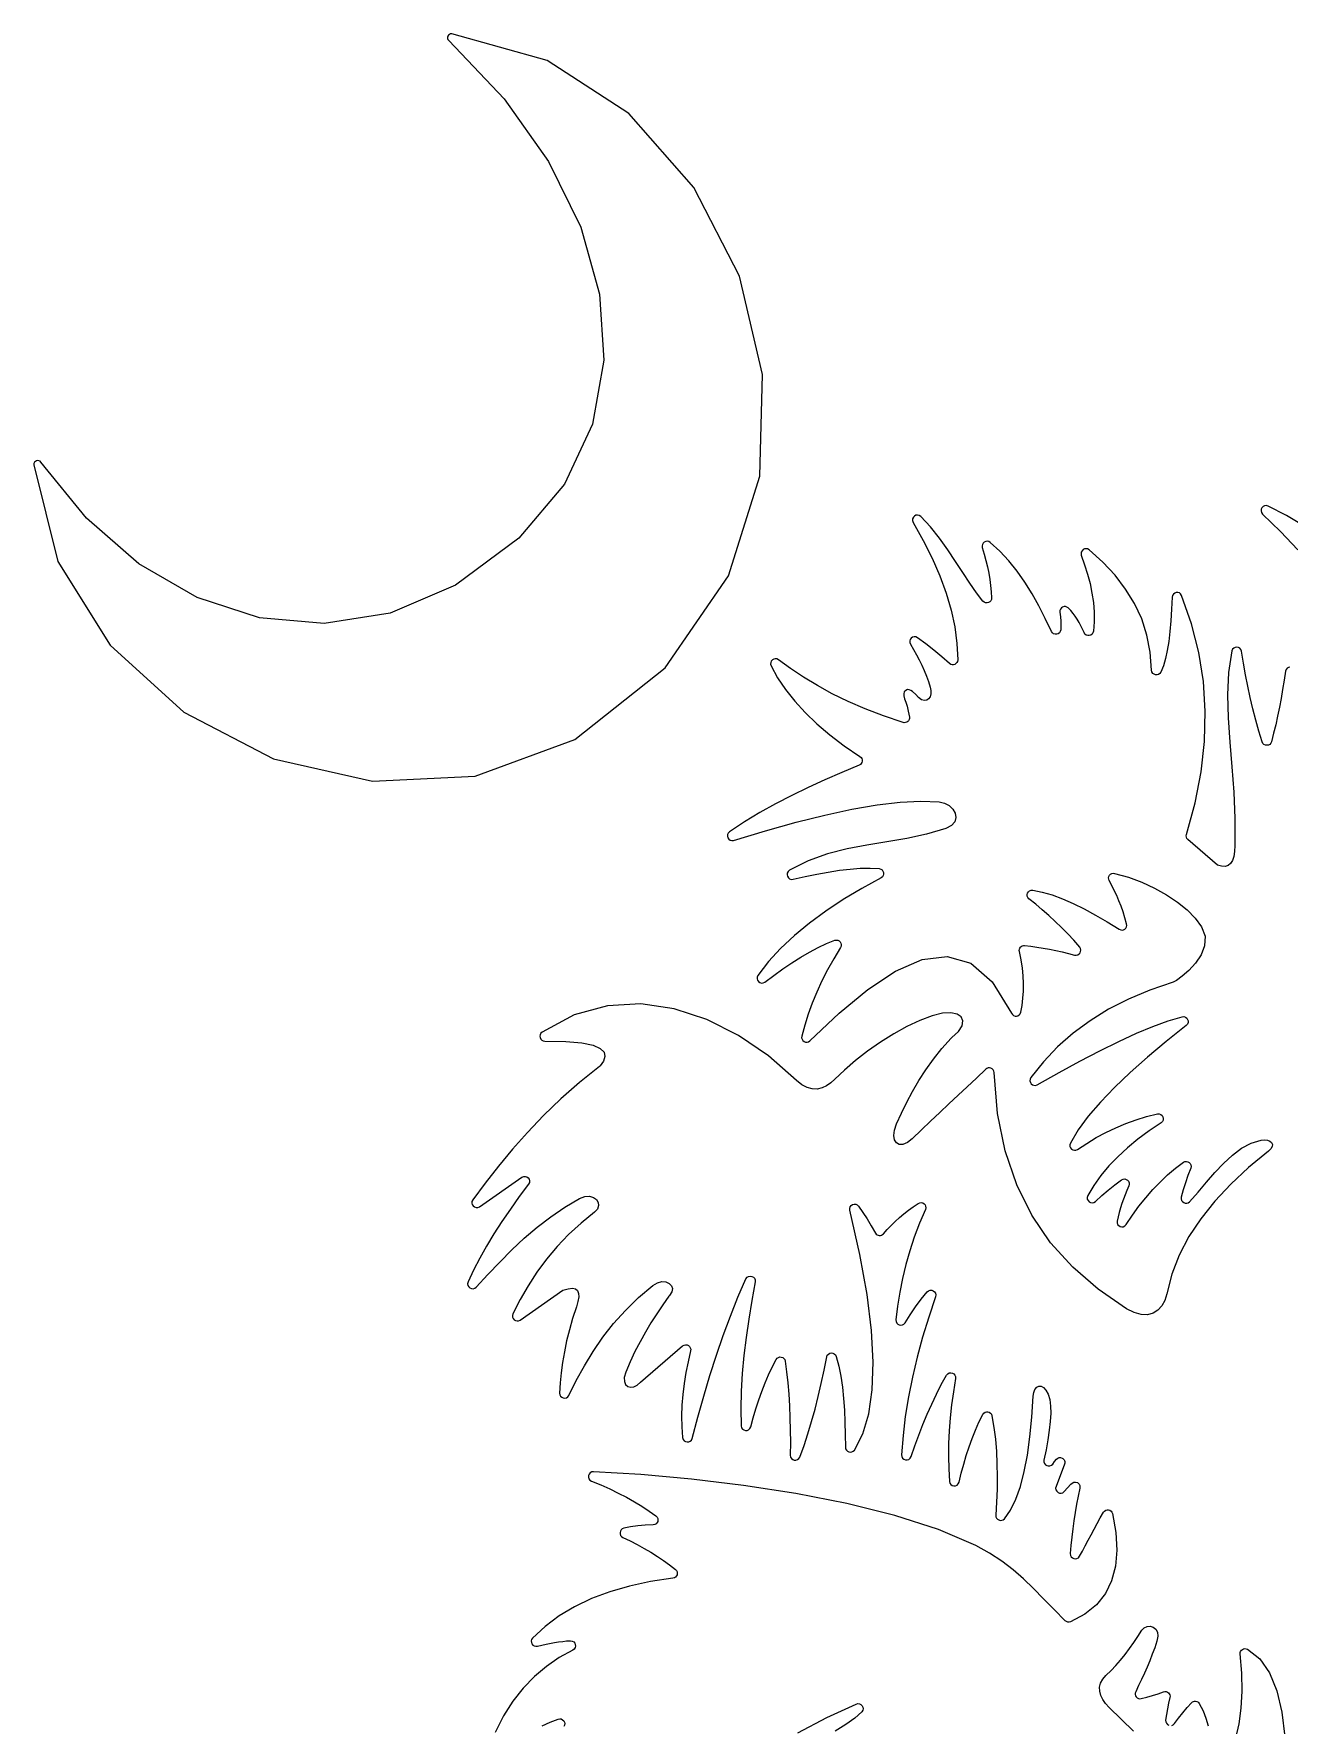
# Model space of a CAD drawing. Extents: x 4199 to 4409, y -6494 to -6204.
# Drawn here: x 4198.7 to 4306.3, y -6348.5 to -6203.5 of the extents above; entities that cross this region are included whole.
import ezdxf

# ---------------------------------------------------------------- set-up
doc = ezdxf.new("R2010")
doc.units = 0
doc.layers.add('LAYER_1', color=7, linetype='CONTINUOUS')

msp = doc.modelspace()

# ---------------------------------------------------------------- linework, layer by layer
at = {"layer": 'LAYER_1'}
msp.add_lwpolyline([(4252.8424, -6257.8672), (4258.2631, -6249.9843), (4260.9573, -6241.4341), (4261.1869, -6232.7056), (4259.2139, -6224.2882), (4255.3003, -6216.6708), (4249.7081, -6210.3426), (4242.6993, -6205.7927), (4234.5359, -6203.5103), (4234.4219, -6203.5159), (4234.3244, -6203.5553), (4234.2467, -6203.6213), (4234.1922, -6203.7067), (4234.1641, -6203.8039), (4234.1657, -6203.9059), (4234.2004, -6204.0053), (4234.2714, -6204.0947), (4239.0309, -6209.075), (4242.8338, -6214.4555), (4245.5858, -6220.0865), (4247.1928, -6225.818), (4247.5604, -6231.5004), (4246.5944, -6236.9837), (4244.2006, -6242.1182), (4240.2846, -6246.7541), (4234.8486, -6250.7841), (4229.2391, -6253.1831), (4223.5874, -6254.0747), (4218.0249, -6253.5821), (4212.683, -6251.8287), (4207.693, -6248.938), (4203.1864, -6245.0333), (4199.2945, -6240.238), (4199.2113, -6240.1514), (4199.1128, -6240.1034), (4199.0075, -6240.0909), (4198.904, -6240.1109), (4198.8109, -6240.1602), (4198.7367, -6240.2359), (4198.69, -6240.335), (4198.6794, -6240.4544), (4200.7481, -6248.7425), (4205.2171, -6255.9152), (4211.558, -6261.6571), (4219.2422, -6265.6529), (4227.7413, -6267.5872), (4236.5267, -6267.1446), (4245.0699, -6264.0097), (4252.8424, -6257.8672)], close=True, dxfattribs=at)
for points in [[(4306.41, -6257.7916), (4306.2797, -6257.8234), (4306.1651, -6257.8935), (4306.0783, -6258.0006), (4306.0314, -6258.1437), (4305.9138, -6258.9324), (4305.7876, -6259.7126), (4305.6526, -6260.484), (4305.5083, -6261.246), (4305.3544, -6261.9985), (4305.1904, -6262.7409), (4305.0161, -6263.473), (4304.8311, -6264.1943), (4304.771, -6264.3257), (4304.6775, -6264.4207), (4304.5614, -6264.479), (4304.4337, -6264.5004), (4304.3051, -6264.4847), (4304.1865, -6264.4316), (4304.0888, -6264.3409), (4304.0229, -6264.2123), (4303.7402, -6263.2789), (4303.4757, -6262.3346), (4303.2292, -6261.3794), (4303.0004, -6260.4136), (4302.7893, -6259.4372), (4302.5955, -6258.4505), (4302.419, -6257.4534), (4302.2594, -6256.4461), (4302.2087, -6256.2976), (4302.1159, -6256.1894), (4301.9946, -6256.1221), (4301.8582, -6256.0962), (4301.7203, -6256.1121), (4301.5943, -6256.1704), (4301.4939, -6256.2715), (4301.4325, -6256.416), (4301.1453, -6258.2502), (4301.0544, -6260.1663), (4301.1069, -6262.1587), (4301.2502, -6264.2214), (4301.4315, -6266.3487), (4301.5982, -6268.5348), (4301.6975, -6270.7738), (4301.6768, -6273.0599), (4301.6764, -6273.0824), (4301.6586, -6273.6051), (4301.5927, -6274.0384), (4301.4789, -6274.3824), (4301.3172, -6274.6373), (4301.1077, -6274.8031), (4300.8504, -6274.88), (4300.5454, -6274.868), (4300.1927, -6274.7673), (4297.66, -6272.5854), (4297.5794, -6272.4919), (4297.5307, -6272.3834), (4297.5156, -6272.2655), (4297.5355, -6272.1436), (4298.2715, -6269.4451), (4298.7868, -6266.7852), (4299.0792, -6264.1643), (4299.1466, -6261.5828), (4298.9868, -6259.041), (4298.5977, -6256.5394), (4297.9771, -6254.0783), (4297.1227, -6251.6581), (4297.0405, -6251.5279), (4296.9275, -6251.4445), (4296.7964, -6251.4059), (4296.6598, -6251.4096), (4296.5304, -6251.4535), (4296.4208, -6251.5352), (4296.3437, -6251.6525), (4296.3118, -6251.8032), (4296.2693, -6252.847), (4296.2071, -6253.8294), (4296.1239, -6254.7466), (4296.0187, -6255.5952), (4295.8901, -6256.3714), (4295.7372, -6257.0717), (4295.5587, -6257.6925), (4295.3535, -6258.2301), (4295.2679, -6258.3569), (4295.1532, -6258.4365), (4295.0218, -6258.4715), (4294.8861, -6258.4644), (4294.7585, -6258.4178), (4294.6513, -6258.3341), (4294.577, -6258.2158), (4294.5479, -6258.0656), (4294.4363, -6256.5259), (4294.1512, -6255.0636), (4293.6997, -6253.6756), (4293.0884, -6252.3588), (4292.3244, -6251.1101), (4291.4145, -6249.9266), (4290.3655, -6248.8051), (4289.1844, -6247.7426), (4289.0568, -6247.6693), (4288.9234, -6247.6469), (4288.7934, -6247.6688), (4288.6761, -6247.7285), (4288.5809, -6247.8193), (4288.5171, -6247.9346), (4288.494, -6248.0679), (4288.5208, -6248.2126), (4288.8054, -6249.0226), (4289.0559, -6249.8336), (4289.2672, -6250.646), (4289.4345, -6251.4597), (4289.5528, -6252.275), (4289.6171, -6253.092), (4289.6225, -6253.9109), (4289.564, -6254.7319), (4289.5223, -6254.8746), (4289.4403, -6254.9838), (4289.3298, -6255.0578), (4289.2024, -6255.0949), (4289.0696, -6255.0937), (4288.9432, -6255.0525), (4288.8347, -6254.9696), (4288.7558, -6254.8435), (4288.6266, -6254.5437), (4288.4864, -6254.2536), (4288.3351, -6253.9736), (4288.1723, -6253.7038), (4287.9979, -6253.4445), (4287.8115, -6253.1959), (4287.6129, -6252.9582), (4287.4019, -6252.7317), (4287.2882, -6252.649), (4287.1633, -6252.6118), (4287.0363, -6252.6156), (4286.9163, -6252.6557), (4286.8122, -6252.7278), (4286.733, -6252.8272), (4286.6879, -6252.9494), (4286.6858, -6253.09), (4286.7354, -6253.4765), (4286.7651, -6253.8579), (4286.7727, -6254.2334), (4286.7562, -6254.6026), (4286.719, -6254.7464), (4286.6407, -6254.8581), (4286.5327, -6254.9355), (4286.4067, -6254.9768), (4286.2742, -6254.9799), (4286.1466, -6254.943), (4286.0355, -6254.8639), (4285.9524, -6254.7407), (4285.4342, -6253.6294), (4284.8848, -6252.5537), (4284.3002, -6251.5183), (4283.6761, -6250.5279), (4283.0085, -6249.5873), (4282.2933, -6248.701), (4281.5264, -6247.8739), (4280.7037, -6247.1106), (4280.5793, -6247.0362), (4280.448, -6247.0111), (4280.3191, -6247.0291), (4280.2015, -6247.0844), (4280.1046, -6247.1708), (4280.0373, -6247.2823), (4280.0089, -6247.4129), (4280.0284, -6247.5565), (4280.1948, -6248.115), (4280.3412, -6248.6672), (4280.4678, -6249.2134), (4280.5752, -6249.7537), (4280.6638, -6250.2882), (4280.734, -6250.817), (4280.7862, -6251.3403), (4280.8209, -6251.8582), (4280.8053, -6251.996), (4280.7496, -6252.1122), (4280.6629, -6252.2032), (4280.5542, -6252.2653), (4280.4326, -6252.2949), (4280.3071, -6252.2885), (4280.1868, -6252.2423), (4280.0807, -6252.1529), (4279.5201, -6251.4368), (4278.9457, -6250.6096), (4278.3496, -6249.6993), (4277.7237, -6248.734), (4277.0602, -6247.7418), (4276.3509, -6246.7508), (4275.588, -6245.789), (4274.7634, -6244.8845), (4274.6275, -6244.791), (4274.4825, -6244.7613), (4274.3404, -6244.7858), (4274.2136, -6244.8552), (4274.1141, -6244.9602), (4274.0541, -6245.0913), (4274.0459, -6245.2391), (4274.1017, -6245.3944), (4274.9649, -6246.936), (4275.7255, -6248.4595), (4276.3799, -6249.9642), (4276.9241, -6251.4495), (4277.3543, -6252.9147), (4277.6668, -6254.359), (4277.8578, -6255.782), (4277.9233, -6257.1828), (4277.9041, -6257.3093), (4277.8509, -6257.4171), (4277.7709, -6257.5031), (4277.6713, -6257.5641), (4277.5592, -6257.597), (4277.4417, -6257.5985), (4277.3261, -6257.5655), (4277.2195, -6257.4949), (4276.553, -6256.9065), (4275.8718, -6256.34), (4275.175, -6255.797), (4274.4613, -6255.2792), (4274.3208, -6255.2146), (4274.1801, -6255.2065), (4274.0489, -6255.2462), (4273.9363, -6255.3245), (4273.852, -6255.4326), (4273.8053, -6255.5616), (4273.8058, -6255.7025), (4273.8627, -6255.8463), (4274.1301, -6256.2893), (4274.3836, -6256.7361), (4274.6223, -6257.1871), (4274.8453, -6257.6425), (4275.0515, -6258.1025), (4275.2401, -6258.5675), (4275.4101, -6259.0377), (4275.5605, -6259.5134), (4275.6162, -6259.8138), (4275.6084, -6260.0938), (4275.543, -6260.3366), (4275.426, -6260.5254), (4275.2633, -6260.6432), (4275.0608, -6260.6732), (4274.8245, -6260.5986), (4274.5603, -6260.4024), (4274.3199, -6260.1511), (4274.0512, -6259.8939), (4273.9091, -6259.797), (4273.7633, -6259.7391), (4273.615, -6259.7339), (4273.4652, -6259.7948), (4273.3352, -6259.9219), (4273.2863, -6260.0779), (4273.3021, -6260.2712), (4273.3661, -6260.5101), (4273.4617, -6260.8032), (4273.5726, -6261.1587), (4273.6822, -6261.5851), (4273.7742, -6262.0908), (4273.7751, -6262.2011), (4273.7485, -6262.303), (4273.6983, -6262.3934), (4273.6284, -6262.4686), (4273.5429, -6262.5255), (4273.4457, -6262.5605), (4273.3408, -6262.5704), (4273.2321, -6262.5517), (4271.5443, -6261.9861), (4269.9755, -6261.3842), (4268.5164, -6260.7488), (4267.1576, -6260.0827), (4265.8899, -6259.3888), (4264.7038, -6258.6699), (4263.59, -6257.929), (4262.5393, -6257.1688), (4262.4048, -6257.1005), (4262.2676, -6257.086), (4262.1369, -6257.1175), (4262.0221, -6257.1872), (4261.9326, -6257.2873), (4261.8778, -6257.41), (4261.8669, -6257.5476), (4261.9093, -6257.6923), (4262.4771, -6258.7191), (4263.154, -6259.7303), (4263.9407, -6260.7259), (4264.8376, -6261.7058), (4265.8452, -6262.6698), (4266.9639, -6263.618), (4268.1944, -6264.5502), (4269.537, -6265.4664), (4269.6274, -6265.5455), (4269.6882, -6265.6416), (4269.72, -6265.7483), (4269.7234, -6265.8588), (4269.6992, -6265.9668), (4269.6479, -6266.0655), (4269.57, -6266.1485), (4269.4664, -6266.2092), (4267.9888, -6266.8226), (4266.5297, -6267.4572), (4265.0923, -6268.1166), (4263.6796, -6268.8042), (4262.2947, -6269.5237), (4260.9408, -6270.2786), (4259.621, -6271.0723), (4258.3384, -6271.9086), (4258.2235, -6272.0228), (4258.1672, -6272.1576), (4258.163, -6272.2997), (4258.2047, -6272.436), (4258.2858, -6272.5531), (4258.3999, -6272.638), (4258.5406, -6272.6774), (4258.7015, -6272.658), (4261.4451, -6271.8249), (4264.0587, -6271.0966), (4266.5303, -6270.4806), (4268.8479, -6269.9844), (4270.9996, -6269.6155), (4272.9732, -6269.3816), (4274.7568, -6269.2901), (4276.3384, -6269.3485), (4276.7991, -6269.4576), (4277.1965, -6269.6759), (4277.5064, -6269.9741), (4277.7045, -6270.3224), (4277.7665, -6270.6914), (4277.6683, -6271.0515), (4277.3856, -6271.3731), (4276.8941, -6271.6267), (4275.2308, -6272.1166), (4273.5427, -6272.4803), (4271.8405, -6272.775), (4270.1349, -6273.058), (4268.4365, -6273.3866), (4266.756, -6273.8179), (4265.104, -6274.4094), (4263.4912, -6275.2181), (4263.3695, -6275.3242), (4263.3045, -6275.4546), (4263.2907, -6275.5957), (4263.3228, -6275.7341), (4263.3953, -6275.8563), (4263.5028, -6275.9488), (4263.6399, -6275.9981), (4263.8012, -6275.9906), (4264.8281, -6275.757), (4265.8344, -6275.5469), (4266.8156, -6275.3655), (4267.7671, -6275.2181), (4268.6843, -6275.1097), (4269.5627, -6275.0457), (4270.3978, -6275.0313), (4271.1849, -6275.0716), (4271.3238, -6275.1085), (4271.4329, -6275.1841), (4271.5101, -6275.2879), (4271.5532, -6275.4095), (4271.5601, -6275.5383), (4271.5288, -6275.6638), (4271.4572, -6275.7755), (4271.3431, -6275.8629), (4269.6875, -6276.7748), (4268.1053, -6277.7262), (4266.6076, -6278.7164), (4265.2058, -6279.7447), (4263.9109, -6280.8103), (4262.7342, -6281.9128), (4261.6868, -6283.0512), (4260.78, -6284.2249), (4260.7137, -6284.3707), (4260.7081, -6284.5153), (4260.7529, -6284.6489), (4260.838, -6284.7615), (4260.953, -6284.8432), (4261.0878, -6284.8841), (4261.2322, -6284.8743), (4261.376, -6284.8038), (4262.1583, -6284.2299), (4262.9329, -6283.6803), (4263.699, -6283.161), (4264.4559, -6282.6776), (4265.203, -6282.2361), (4265.9395, -6281.8422), (4266.6648, -6281.5017), (4267.378, -6281.2205), (4267.5144, -6281.1962), (4267.6416, -6281.2164), (4267.7534, -6281.2735), (4267.8439, -6281.3599), (4267.907, -6281.4678), (4267.9368, -6281.5898), (4267.9271, -6281.7182), (4267.872, -6281.8454), (4267.2831, -6282.8016), (4266.7484, -6283.7555), (4266.2654, -6284.7071), (4265.8318, -6285.6566), (4265.4454, -6286.6041), (4265.1037, -6287.5496), (4264.8044, -6288.4933), (4264.5453, -6289.4352), (4264.5337, -6289.5804), (4264.5698, -6289.7096), (4264.6438, -6289.8173), (4264.7463, -6289.8981), (4264.8675, -6289.9462), (4264.9978, -6289.9562), (4265.1277, -6289.9226), (4265.2475, -6289.8398), (4267.7549, -6287.481), (4270.2086, -6285.4427), (4272.5857, -6283.8594), (4274.8638, -6282.8657), (4277.0202, -6282.5962), (4279.0323, -6283.1856), (4280.8775, -6284.7684), (4282.5332, -6287.4792), (4282.612, -6287.5942), (4282.7162, -6287.671), (4282.836, -6287.7105), (4282.9616, -6287.714), (4283.0832, -6287.6824), (4283.1909, -6287.617), (4283.2751, -6287.5188), (4283.3259, -6287.3889), (4283.4346, -6286.7976), (4283.5115, -6286.1913), (4283.555, -6285.5692), (4283.5632, -6284.9304), (4283.5344, -6284.274), (4283.4667, -6283.5992), (4283.3583, -6282.9051), (4283.2075, -6282.191), (4283.1962, -6282.0882), (4283.2099, -6281.9897), (4283.2457, -6281.8988), (4283.3007, -6281.8189), (4283.372, -6281.7532), (4283.4569, -6281.705), (4283.5525, -6281.6776), (4283.6558, -6281.6743), (4284.1862, -6281.7305), (4284.7186, -6281.8006), (4285.2529, -6281.884), (4285.789, -6281.9802), (4286.3268, -6282.0886), (4286.8663, -6282.2085), (4287.4074, -6282.3395), (4287.95, -6282.4809), (4288.0915, -6282.4946), (4288.2191, -6282.4626), (4288.3272, -6282.3935), (4288.4101, -6282.2964), (4288.4624, -6282.1798), (4288.4786, -6282.0526), (4288.4529, -6281.9236), (4288.3799, -6281.8016), (4287.873, -6281.2232), (4287.3546, -6280.664), (4286.8253, -6280.1229), (4286.2855, -6279.5994), (4285.7357, -6279.0925), (4285.1764, -6278.6014), (4284.6081, -6278.1254), (4284.0312, -6277.6637), (4283.9321, -6277.5538), (4283.8821, -6277.4274), (4283.8766, -6277.2951), (4283.911, -6277.1675), (4283.9808, -6277.0552), (4284.0812, -6276.9688), (4284.2077, -6276.9191), (4284.3557, -6276.9165), (4285.1642, -6277.0835), (4286.0123, -6277.3343), (4286.8972, -6277.6631), (4287.8163, -6278.0642), (4288.7668, -6278.5317), (4289.7459, -6279.0599), (4290.751, -6279.643), (4291.7792, -6280.2753), (4291.9022, -6280.328), (4292.0268, -6280.3383), (4292.1458, -6280.3115), (4292.2521, -6280.2529), (4292.3387, -6280.1678), (4292.3985, -6280.0615), (4292.4243, -6279.9392), (4292.4091, -6279.8062), (4292.2586, -6279.2916), (4292.0981, -6278.7913), (4291.9274, -6278.3056), (4291.7462, -6277.8348), (4291.5544, -6277.3791), (4291.3518, -6276.9391), (4291.1381, -6276.5148), (4290.9131, -6276.1066), (4290.8665, -6275.9865), (4290.8591, -6275.8658), (4290.8863, -6275.7508), (4290.9433, -6275.648), (4291.0253, -6275.5638), (4291.1275, -6275.5046), (4291.2452, -6275.4767), (4291.3736, -6275.4866), (4292.5592, -6275.8165), (4293.7098, -6276.2385), (4294.8068, -6276.7413), (4295.8318, -6277.3137), (4296.7663, -6277.9442), (4297.5919, -6278.6218), (4298.2901, -6279.335), (4298.8424, -6280.0726), (4299.1425, -6280.8767), (4299.0957, -6281.6834), (4298.7888, -6282.4614), (4298.3087, -6283.1789), (4297.742, -6283.8046), (4297.1757, -6284.3067), (4296.6964, -6284.6538), (4296.391, -6284.8143), (4294.4063, -6285.4834), (4292.5598, -6286.2584), (4290.8484, -6287.1369), (4289.2685, -6288.1162), (4287.8169, -6289.1937), (4286.4901, -6290.3668), (4285.2849, -6291.633), (4284.1977, -6292.9896), (4284.13, -6293.1279), (4284.1183, -6293.2678), (4284.1543, -6293.3997), (4284.2291, -6293.514), (4284.3344, -6293.6011), (4284.4615, -6293.6515), (4284.6018, -6293.6555), (4284.7468, -6293.6036), (4286.6143, -6292.5468), (4288.4038, -6291.5712), (4290.1093, -6290.6829), (4291.7246, -6289.8885), (4293.2438, -6289.1941), (4294.6607, -6288.6062), (4295.9693, -6288.1312), (4297.1634, -6287.7753), (4297.3175, -6287.7637), (4297.452, -6287.8051), (4297.5612, -6287.8879), (4297.6393, -6288.0004), (4297.6808, -6288.131), (4297.6798, -6288.2681), (4297.6306, -6288.3999), (4297.5275, -6288.5149), (4295.8026, -6289.8869), (4294.1905, -6291.2331), (4292.7035, -6292.5506), (4291.3542, -6293.8367), (4290.1552, -6295.0885), (4289.1188, -6296.303), (4288.2576, -6297.4775), (4287.5841, -6298.6091), (4287.5393, -6298.7515), (4287.5469, -6298.8882), (4287.5981, -6299.0114), (4287.684, -6299.1131), (4287.7957, -6299.1856), (4287.9242, -6299.2211), (4288.0608, -6299.2117), (4288.1965, -6299.1495), (4288.9896, -6298.6265), (4289.799, -6298.1401), (4290.6256, -6297.6925), (4291.4704, -6297.2858), (4292.3342, -6296.9218), (4293.2179, -6296.6027), (4294.1225, -6296.3305), (4295.0488, -6296.1072), (4295.2064, -6296.103), (4295.3404, -6296.1526), (4295.4459, -6296.2435), (4295.5175, -6296.3629), (4295.5501, -6296.4983), (4295.5385, -6296.637), (4295.4777, -6296.7664), (4295.3623, -6296.8738), (4294.3347, -6297.5614), (4293.371, -6298.2731), (4292.4737, -6299.0099), (4291.6455, -6299.7728), (4290.8888, -6300.5627), (4290.2063, -6301.3807), (4289.6006, -6302.2276), (4289.0743, -6303.1046), (4289.0247, -6303.2569), (4289.0353, -6303.4013), (4289.0947, -6303.5291), (4289.1919, -6303.6315), (4289.3154, -6303.6999), (4289.454, -6303.7254), (4289.5964, -6303.6995), (4289.7314, -6303.6133), (4290.2802, -6303.1119), (4290.8362, -6302.6318), (4291.4009, -6302.1783), (4291.9761, -6301.7565), (4292.1092, -6301.6944), (4292.2438, -6301.6833), (4292.3713, -6301.7159), (4292.4831, -6301.7849), (4292.5703, -6301.8831), (4292.6244, -6302.0031), (4292.6366, -6302.1377), (4292.5982, -6302.2795), (4292.4272, -6302.6608), (4292.2695, -6303.0405), (4292.125, -6303.4185), (4291.9934, -6303.7949), (4291.8745, -6304.1697), (4291.768, -6304.543), (4291.6737, -6304.9147), (4291.5913, -6305.2849), (4291.5877, -6305.4419), (4291.6375, -6305.5755), (4291.7282, -6305.6805), (4291.8473, -6305.7519), (4291.9823, -6305.7845), (4292.1206, -6305.7732), (4292.2497, -6305.7128), (4292.3572, -6305.5983), (4292.9, -6304.7899), (4293.4624, -6304.0192), (4294.0449, -6303.2872), (4294.6481, -6302.595), (4295.2726, -6301.9438), (4295.919, -6301.3346), (4296.5879, -6300.7685), (4297.2797, -6300.2467), (4297.4102, -6300.184), (4297.543, -6300.1709), (4297.6697, -6300.2005), (4297.7817, -6300.266), (4297.8704, -6300.3606), (4297.9274, -6300.4776), (4297.9441, -6300.61), (4297.912, -6300.7511), (4297.6666, -6301.378), (4297.4498, -6302.0013), (4297.259, -6302.6214), (4297.0919, -6303.2386), (4297.0807, -6303.3867), (4297.1188, -6303.5176), (4297.196, -6303.6257), (4297.3019, -6303.7054), (4297.4263, -6303.7512), (4297.559, -6303.7574), (4297.6896, -6303.7184), (4297.808, -6303.6287), (4298.5369, -6302.8127), (4299.259, -6301.9693), (4299.9833, -6301.1347), (4300.7188, -6300.3449), (4301.4747, -6299.6358), (4302.2599, -6299.0436), (4303.0835, -6298.6042), (4303.9545, -6298.3537), (4304.2493, -6298.3331), (4304.5021, -6298.3666), (4304.7029, -6298.447), (4304.8412, -6298.567), (4304.9069, -6298.7194), (4304.8897, -6298.8969), (4304.7794, -6299.0922), (4304.5657, -6299.2982), (4302.8703, -6300.6916), (4301.334, -6302.1189), (4299.9637, -6303.5824), (4298.7662, -6305.0843), (4297.7485, -6306.6268), (4296.9173, -6308.2121), (4296.2797, -6309.8425), (4295.8424, -6311.5202), (4295.6765, -6312.0901), (4295.4249, -6312.5668), (4295.0928, -6312.9383), (4294.685, -6313.1927), (4294.2066, -6313.3181), (4293.6624, -6313.3026), (4293.0575, -6313.134), (4292.3968, -6312.8006), (4289.9592, -6311.1331), (4287.7855, -6309.2544), (4285.889, -6307.1468), (4284.2831, -6304.7928), (4282.9811, -6302.1751), (4281.9963, -6299.2761), (4281.3422, -6296.0783), (4281.032, -6292.5642), (4281.0082, -6292.439), (4280.9514, -6292.3334), (4280.8687, -6292.2505), (4280.7673, -6292.1931), (4280.6545, -6292.1641), (4280.5374, -6292.1664), (4280.4233, -6292.2029), (4280.3193, -6292.2765), (4279.5311, -6293.0298), (4278.7428, -6293.772), (4277.9544, -6294.5075), (4277.1659, -6295.2405), (4276.3775, -6295.9754), (4275.5892, -6296.7165), (4274.8011, -6297.468), (4274.0131, -6298.2343), (4273.599, -6298.5661), (4273.2263, -6298.726), (4272.9095, -6298.7297), (4272.663, -6298.5931), (4272.5015, -6298.3322), (4272.4395, -6297.9628), (4272.4916, -6297.5008), (4272.6722, -6296.962), (4273.0949, -6296.0315), (4273.5484, -6295.1029), (4274.0407, -6294.1768), (4274.58, -6293.2536), (4275.1744, -6292.3338), (4275.8321, -6291.418), (4276.5611, -6290.5067), (4277.3696, -6289.6003), (4277.4224, -6289.5531), (4277.9848, -6289.0384), (4278.2955, -6288.5579), (4278.3701, -6288.1346), (4278.2237, -6287.7916), (4277.8717, -6287.5518), (4277.3296, -6287.4383), (4276.6125, -6287.4741), (4275.7358, -6287.6822), (4274.6773, -6288.083), (4273.5648, -6288.6134), (4272.4274, -6289.2486), (4271.2942, -6289.9641), (4270.1944, -6290.7351), (4269.1573, -6291.5371), (4268.2119, -6292.3454), (4267.3875, -6293.1353), (4267.0435, -6293.4474), (4266.6746, -6293.699), (4266.2839, -6293.8774), (4265.8741, -6293.97), (4265.4483, -6293.9644), (4265.0094, -6293.8478), (4264.5602, -6293.6077), (4264.1036, -6293.2315), (4261.7039, -6291.134), (4259.1267, -6289.3719), (4256.4137, -6288.0032), (4253.6067, -6287.086), (4250.7473, -6286.6783), (4247.8772, -6286.8381), (4245.038, -6287.6235), (4242.2715, -6289.0924), (4242.1673, -6289.1917), (4242.108, -6289.3105), (4242.0904, -6289.4388), (4242.1112, -6289.5663), (4242.1673, -6289.6826), (4242.2553, -6289.7776), (4242.372, -6289.8409), (4242.5143, -6289.8625), (4244.3177, -6289.8824), (4245.678, -6290.0043), (4246.6438, -6290.2121), (4247.2636, -6290.49), (4247.5859, -6290.822), (4247.6592, -6291.1922), (4247.532, -6291.5847), (4247.253, -6291.9835), (4247.1866, -6292.0459), (4245.4695, -6293.4135), (4243.8777, -6294.815), (4242.3998, -6296.2417), (4241.0246, -6297.6853), (4239.7407, -6299.1372), (4238.5365, -6300.589), (4237.4009, -6302.0322), (4236.3224, -6303.4584), (4236.2519, -6303.6017), (4236.2418, -6303.7457), (4236.2821, -6303.8804), (4236.3632, -6303.9955), (4236.4751, -6304.0809), (4236.6082, -6304.1263), (4236.7525, -6304.1216), (4236.8983, -6304.0566), (4240.5489, -6301.5254), (4240.6957, -6301.4599), (4240.8409, -6301.4555), (4240.9745, -6301.5018), (4241.0865, -6301.5884), (4241.1671, -6301.7048), (4241.2064, -6301.8406), (4241.1945, -6301.9853), (4241.1214, -6302.1285), (4240.3197, -6303.1938), (4239.5539, -6304.2608), (4238.8278, -6305.3259), (4238.1451, -6306.3859), (4237.5095, -6307.4372), (4236.9248, -6308.4765), (4236.3947, -6309.5004), (4235.923, -6310.5054), (4235.8859, -6310.6612), (4235.9081, -6310.8043), (4235.9777, -6310.9269), (4236.0829, -6311.0211), (4236.2115, -6311.0792), (4236.3517, -6311.0935), (4236.4916, -6311.056), (4236.6192, -6310.9591), (4237.6207, -6309.8695), (4238.6378, -6308.8004), (4239.678, -6307.7615), (4240.7488, -6306.7625), (4241.8577, -6305.8133), (4243.0119, -6304.9235), (4244.2192, -6304.103), (4245.4868, -6303.3614), (4245.9362, -6303.1914), (4246.3376, -6303.1661), (4246.6738, -6303.2582), (4246.9273, -6303.4405), (4247.0808, -6303.6859), (4247.1171, -6303.9671), (4247.0188, -6304.2569), (4246.7686, -6304.5282), (4245.6111, -6305.4668), (4244.5419, -6306.4526), (4243.5572, -6307.4837), (4242.6533, -6308.5581), (4241.8265, -6309.6738), (4241.073, -6310.8288), (4240.3893, -6312.0211), (4239.7715, -6313.2488), (4239.7325, -6313.3909), (4239.7443, -6313.5259), (4239.7983, -6313.6463), (4239.8857, -6313.7449), (4239.9977, -6313.8142), (4240.1255, -6313.8468), (4240.2605, -6313.8354), (4240.3939, -6313.7727), (4244.0512, -6311.2252), (4244.5113, -6311.0874), (4244.8713, -6311.0498), (4245.1364, -6311.1072), (4245.3118, -6311.2542), (4245.4028, -6311.4856), (4245.4146, -6311.7962), (4245.3525, -6312.1807), (4245.2217, -6312.634), (4244.893, -6313.636), (4244.6126, -6314.6125), (4244.3772, -6315.5651), (4244.1837, -6316.4956), (4244.0287, -6317.4056), (4243.9092, -6318.2969), (4243.8217, -6319.1713), (4243.7632, -6320.0303), (4243.7828, -6320.1845), (4243.8508, -6320.3084), (4243.9546, -6320.3988), (4244.0813, -6320.4524), (4244.2183, -6320.4661), (4244.3527, -6320.4365), (4244.4718, -6320.3604), (4244.5629, -6320.2345), (4245.2034, -6318.9546), (4245.8963, -6317.6951), (4246.6529, -6316.4601), (4247.484, -6315.254), (4248.4007, -6314.0811), (4249.4139, -6312.9455), (4250.5348, -6311.8516), (4251.7742, -6310.8036), (4252.1638, -6310.5756), (4252.5451, -6310.4848), (4252.8919, -6310.5107), (4253.1781, -6310.6325), (4253.3775, -6310.8295), (4253.464, -6311.0811), (4253.4114, -6311.3665), (4253.1935, -6311.6651), (4253.1443, -6311.7216), (4252.6159, -6312.4712), (4252.1027, -6313.236), (4251.6066, -6314.0179), (4251.1293, -6314.8186), (4250.6726, -6315.64), (4250.2384, -6316.4838), (4249.8285, -6317.3519), (4249.4447, -6318.2461), (4249.3236, -6318.6869), (4249.3293, -6319.0382), (4249.4383, -6319.2969), (4249.6268, -6319.4604), (4249.8711, -6319.5257), (4250.1475, -6319.4901), (4250.4325, -6319.3505), (4250.7022, -6319.1043), (4254.3283, -6315.9952), (4254.4487, -6315.9227), (4254.5762, -6315.8963), (4254.7024, -6315.9109), (4254.8185, -6315.9611), (4254.9161, -6316.0417), (4254.9864, -6316.1474), (4255.021, -6316.2729), (4255.0112, -6316.4131), (4254.7985, -6317.3487), (4254.6119, -6318.2833), (4254.4564, -6319.2167), (4254.3369, -6320.1486), (4254.2584, -6321.0788), (4254.2259, -6322.0072), (4254.2443, -6322.9335), (4254.3187, -6323.8576), (4254.364, -6324.0078), (4254.4528, -6324.1193), (4254.5715, -6324.1909), (4254.7068, -6324.2218), (4254.8451, -6324.211), (4254.973, -6324.1574), (4255.0771, -6324.0601), (4255.1438, -6323.9181), (4255.6342, -6322.1008), (4256.1417, -6320.3049), (4256.6701, -6318.535), (4257.2232, -6316.7961), (4257.8048, -6315.0928), (4258.4188, -6313.4299), (4259.0689, -6311.8123), (4259.7591, -6310.2447), (4259.8551, -6310.1103), (4259.9815, -6310.0328), (4260.1236, -6310.0076), (4260.2667, -6310.0299), (4260.396, -6310.095), (4260.4969, -6310.1982), (4260.5546, -6310.3347), (4260.5545, -6310.4999), (4260.2614, -6312.1032), (4259.9987, -6313.6935), (4259.7713, -6315.2686), (4259.5842, -6316.8265), (4259.4421, -6318.365), (4259.3501, -6319.8821), (4259.3131, -6321.3757), (4259.3358, -6322.8436), (4259.3715, -6323.0015), (4259.4556, -6323.1207), (4259.5736, -6323.1997), (4259.711, -6323.2369), (4259.8532, -6323.2306), (4259.9857, -6323.1794), (4260.0939, -6323.0815), (4260.1633, -6322.9353), (4260.38, -6322.1475), (4260.6107, -6321.376), (4260.8564, -6320.622), (4261.1181, -6319.8867), (4261.3967, -6319.1712), (4261.6934, -6318.4767), (4262.009, -6317.8043), (4262.3446, -6317.1553), (4262.4306, -6317.0449), (4262.5398, -6316.9747), (4262.6623, -6316.9429), (4262.7884, -6316.9477), (4262.9081, -6316.9873), (4263.0117, -6317.06), (4263.0894, -6317.1641), (4263.1313, -6317.2976), (4263.2488, -6318.2166), (4263.3471, -6319.1626), (4263.4266, -6320.1348), (4263.4878, -6321.1327), (4263.5313, -6322.1554), (4263.5574, -6323.2023), (4263.5668, -6324.2728), (4263.5599, -6325.366), (4263.5863, -6325.5216), (4263.6611, -6325.6436), (4263.7708, -6325.7294), (4263.9021, -6325.7764), (4264.0413, -6325.782), (4264.1752, -6325.7435), (4264.2903, -6325.6584), (4264.373, -6325.524), (4264.7369, -6324.5382), (4265.0758, -6323.5233), (4265.3914, -6322.4812), (4265.6856, -6321.4141), (4265.96, -6320.3238), (4266.2164, -6319.2125), (4266.4564, -6318.0822), (4266.6818, -6316.9349), (4266.7349, -6316.7946), (4266.8259, -6316.6916), (4266.9429, -6316.6266), (4267.074, -6316.6002), (4267.207, -6316.6129), (4267.3302, -6316.6655), (4267.4313, -6316.7585), (4267.4986, -6316.8926), (4267.7154, -6317.7204), (4267.8898, -6318.6004), (4268.0262, -6319.5275), (4268.1288, -6320.4963), (4268.2017, -6321.5018), (4268.2493, -6322.5386), (4268.2757, -6323.6015), (4268.2852, -6324.6853), (4268.3093, -6324.8261), (4268.3743, -6324.941), (4268.47, -6325.0271), (4268.5863, -6325.0813), (4268.7132, -6325.1005), (4268.8405, -6325.0817), (4268.9582, -6325.0218), (4269.0562, -6324.9179), (4269.7791, -6323.5229), (4270.2923, -6321.8086), (4270.5905, -6319.7669), (4270.6683, -6317.3896), (4270.5202, -6314.6684), (4270.141, -6311.5951), (4269.5252, -6308.1615), (4268.6673, -6304.3595), (4268.6578, -6304.2027), (4268.7026, -6304.0673), (4268.7893, -6303.9589), (4268.9057, -6303.8831), (4269.0394, -6303.8455), (4269.1781, -6303.8517), (4269.3094, -6303.9073), (4269.421, -6304.0178), (4269.7826, -6304.5504), (4270.1442, -6305.1117), (4270.5057, -6305.7011), (4270.8673, -6306.3175), (4270.9304, -6306.401), (4271.009, -6306.4637), (4271.0986, -6306.5052), (4271.1947, -6306.525), (4271.2927, -6306.5227), (4271.3883, -6306.4979), (4271.4769, -6306.4503), (4271.5539, -6306.3794), (4271.8726, -6306.0157), (4272.2061, -6305.6624), (4272.5547, -6305.3197), (4272.9187, -6304.9877), (4273.2983, -6304.6666), (4273.6937, -6304.3566), (4274.1052, -6304.0579), (4274.5331, -6303.7706), (4274.6654, -6303.7139), (4274.7981, -6303.7063), (4274.9229, -6303.7406), (4275.0318, -6303.81), (4275.1166, -6303.9073), (4275.1692, -6304.0257), (4275.1814, -6304.1579), (4275.145, -6304.2972), (4274.6407, -6305.4795), (4274.1934, -6306.6618), (4273.8017, -6307.844), (4273.464, -6309.0263), (4273.1788, -6310.2085), (4272.9446, -6311.3908), (4272.7598, -6312.573), (4272.623, -6313.7553), (4272.635, -6313.9057), (4272.6943, -6314.0304), (4272.7895, -6314.1255), (4272.909, -6314.1869), (4273.0412, -6314.2109), (4273.1745, -6314.1935), (4273.2976, -6314.1308), (4273.3987, -6314.0188), (4273.8451, -6313.3261), (4274.309, -6312.6509), (4274.7931, -6311.9958), (4275.2997, -6311.3634), (4275.4211, -6311.2626), (4275.5573, -6311.2188), (4275.6965, -6311.2253), (4275.8266, -6311.2752), (4275.9359, -6311.3617), (4276.0123, -6311.4781), (4276.0441, -6311.6176), (4276.0193, -6311.7734), (4275.4304, -6313.5187), (4274.9015, -6315.2502), (4274.4347, -6316.9676), (4274.032, -6318.6703), (4273.6954, -6320.3579), (4273.4269, -6322.0299), (4273.2286, -6323.6858), (4273.1026, -6325.3252), (4273.124, -6325.4867), (4273.1977, -6325.6136), (4273.3091, -6325.7029), (4273.4437, -6325.7518), (4273.5868, -6325.7574), (4273.7237, -6325.7168), (4273.8399, -6325.6271), (4273.9206, -6325.4856), (4274.2481, -6324.5565), (4274.5864, -6323.639), (4274.9375, -6322.7353), (4275.3035, -6321.8477), (4275.6864, -6320.9782), (4276.0882, -6320.1291), (4276.5109, -6319.3026), (4276.9565, -6318.5007), (4277.0594, -6318.3804), (4277.1866, -6318.3142), (4277.3253, -6318.2973), (4277.4623, -6318.3249), (4277.5847, -6318.3923), (4277.6796, -6318.4948), (4277.7339, -6318.6276), (4277.7348, -6318.7859), (4277.548, -6319.9195), (4277.3942, -6321.0448), (4277.274, -6322.1618), (4277.1883, -6323.2701), (4277.1378, -6324.3696), (4277.1234, -6325.4601), (4277.1457, -6326.5415), (4277.2055, -6327.6134), (4277.2465, -6327.7691), (4277.3343, -6327.8849), (4277.4543, -6327.9599), (4277.5922, -6327.9927), (4277.7336, -6327.9823), (4277.8641, -6327.9274), (4277.9692, -6327.827), (4278.0346, -6327.6799), (4278.2267, -6326.905), (4278.4326, -6326.1408), (4278.6545, -6325.3889), (4278.8943, -6324.6506), (4279.1539, -6323.9277), (4279.4355, -6323.2216), (4279.7409, -6322.5339), (4280.0722, -6321.8661), (4280.1549, -6321.7563), (4280.2608, -6321.6846), (4280.3807, -6321.6499), (4280.5049, -6321.6506), (4280.6242, -6321.6854), (4280.729, -6321.753), (4280.8101, -6321.852), (4280.8579, -6321.9809), (4281.0274, -6322.9779), (4281.1533, -6323.9981), (4281.2391, -6325.0398), (4281.2882, -6326.101), (4281.304, -6327.18), (4281.29, -6328.2748), (4281.2497, -6329.3838), (4281.1865, -6330.5049), (4281.2, -6330.6427), (4281.2539, -6330.7596), (4281.339, -6330.8518), (4281.4466, -6330.9156), (4281.5676, -6330.9472), (4281.693, -6330.9429), (4281.814, -6330.8989), (4281.9215, -6330.8116), (4282.4527, -6330.0713), (4282.9109, -6329.1426), (4283.301, -6328.0378), (4283.6277, -6326.7693), (4283.8958, -6325.3491), (4284.1099, -6323.7897), (4284.2748, -6322.1032), (4284.3954, -6320.302), (4284.4423, -6319.978), (4284.5469, -6319.7212), (4284.6964, -6319.5411), (4284.8781, -6319.4477), (4285.0794, -6319.4506), (4285.2875, -6319.5596), (4285.4897, -6319.7846), (4285.6734, -6320.1353), (4285.8101, -6320.596), (4285.8822, -6321.1442), (4285.896, -6321.7712), (4285.858, -6322.4683), (4285.7745, -6323.2269), (4285.6519, -6324.0384), (4285.4966, -6324.8942), (4285.3151, -6325.7855), (4285.3101, -6325.9383), (4285.3563, -6326.0701), (4285.4421, -6326.1755), (4285.5561, -6326.2493), (4285.6868, -6326.2864), (4285.8226, -6326.2816), (4285.9521, -6326.2295), (4286.0638, -6326.1251), (4286.2161, -6325.9076), (4286.3933, -6325.6954), (4286.4953, -6325.6166), (4286.6087, -6325.5696), (4286.7349, -6325.5645), (4286.8757, -6325.6114), (4286.9415, -6325.6531), (4286.9972, -6325.7045), (4287.0419, -6325.7641), (4287.0752, -6325.8301), (4287.0963, -6325.9009), (4287.1046, -6325.975), (4287.0995, -6326.0506), (4287.0803, -6326.1261), (4286.3512, -6328.0393), (4286.319, -6328.1941), (4286.3443, -6328.3351), (4286.4155, -6328.4551), (4286.5209, -6328.5467), (4286.6489, -6328.6025), (4286.7879, -6328.6152), (4286.9261, -6328.5773), (4287.052, -6328.4817), (4287.3352, -6328.1513), (4287.6096, -6327.8563), (4287.7472, -6327.7483), (4287.887, -6327.6808), (4288.0307, -6327.6641), (4288.1796, -6327.709), (4288.2399, -6327.7469), (4288.2918, -6327.7928), (4288.3347, -6327.8457), (4288.3682, -6327.9043), (4288.3916, -6327.9676), (4288.4044, -6328.0344), (4288.4061, -6328.1037), (4288.3963, -6328.1742), (4288.2467, -6328.8727), (4288.1098, -6329.5725), (4287.986, -6330.2736), (4287.8757, -6330.976), (4287.779, -6331.6798), (4287.6964, -6332.3849), (4287.6281, -6333.0915), (4287.5745, -6333.7996), (4287.5915, -6333.9513), (4287.6559, -6334.0749), (4287.7558, -6334.1669), (4287.879, -6334.2238), (4288.0134, -6334.2419), (4288.147, -6334.2179), (4288.2677, -6334.1482), (4288.3635, -6334.0293), (4288.6083, -6333.5793), (4288.8544, -6333.1217), (4289.1031, -6332.6572), (4289.3555, -6332.1864), (4289.6127, -6331.7099), (4289.8759, -6331.2283), (4290.1461, -6330.7421), (4290.4246, -6330.2521), (4290.5087, -6330.1481), (4290.614, -6330.0809), (4290.7316, -6330.0489), (4290.853, -6330.051), (4290.9693, -6330.0857), (4291.0718, -6330.1517), (4291.1518, -6330.2477), (4291.2006, -6330.3722), (4291.4765, -6332.0019), (4291.5603, -6333.5069), (4291.4444, -6334.8824), (4291.1211, -6336.1234), (4290.5828, -6337.2249), (4289.8219, -6338.182), (4288.8308, -6338.9899), (4287.6018, -6339.6434), (4287.4799, -6339.6757), (4287.3585, -6339.6712), (4287.2439, -6339.6311), (4287.1422, -6339.5566), (4286.1808, -6338.5932), (4285.2845, -6337.6738), (4284.4214, -6336.7987), (4283.5593, -6335.9682), (4282.6661, -6335.1826), (4281.7098, -6334.4421), (4280.6583, -6333.7471), (4279.4795, -6333.0978), (4276.2624, -6331.7295), (4272.5294, -6330.5353), (4268.4123, -6329.5108), (4264.0433, -6328.6517), (4259.5542, -6327.9534), (4255.0773, -6327.4116), (4250.7443, -6327.0218), (4246.6874, -6326.7797), (4246.5294, -6326.8019), (4246.4045, -6326.8744), (4246.3157, -6326.9833), (4246.266, -6327.115), (4246.2582, -6327.2555), (4246.2952, -6327.391), (4246.3801, -6327.5078), (4246.5156, -6327.5921), (4247.3102, -6327.9165), (4248.0737, -6328.255), (4248.8067, -6328.6073), (4249.51, -6328.9732), (4250.1843, -6329.3523), (4250.8303, -6329.7442), (4251.4487, -6330.1487), (4252.0402, -6330.5654), (4252.1379, -6330.665), (4252.1929, -6330.7822), (4252.2084, -6330.9076), (4252.1872, -6331.0316), (4252.1325, -6331.1449), (4252.0472, -6331.238), (4251.9344, -6331.3015), (4251.797, -6331.326), (4251.1228, -6331.3505), (4250.4776, -6331.4077), (4249.8621, -6331.4983), (4249.2771, -6331.6232), (4249.1513, -6331.6773), (4249.0568, -6331.763), (4248.9946, -6331.8707), (4248.9656, -6331.9911), (4248.9707, -6332.1148), (4249.0109, -6332.2325), (4249.0869, -6332.3348), (4249.1999, -6332.4123), (4249.8235, -6332.7142), (4250.4321, -6333.0267), (4251.0245, -6333.3505), (4251.6, -6333.6862), (4252.1574, -6334.0345), (4252.6957, -6334.3961), (4253.214, -6334.7718), (4253.7113, -6335.1621), (4253.7979, -6335.2586), (4253.8474, -6335.3696), (4253.8623, -6335.4874), (4253.8447, -6335.6043), (4253.7968, -6335.7123), (4253.7211, -6335.8037), (4253.6196, -6335.8708), (4253.4948, -6335.9057), (4251.5678, -6336.1933), (4249.7605, -6336.5811), (4248.0735, -6337.0695), (4246.5073, -6337.6589), (4245.0621, -6338.3497), (4243.7386, -6339.1422), (4242.5372, -6340.0369), (4241.4583, -6341.0341), (4241.376, -6341.1544), (4241.343, -6341.2846), (4241.3538, -6341.415), (4241.4027, -6341.5361), (4241.4841, -6341.6381), (4241.5924, -6341.7116), (4241.722, -6341.7469), (4241.8673, -6341.7344), (4242.6165, -6341.5541), (4243.3412, -6341.4146), (4243.6937, -6341.3613), (4244.0393, -6341.3194), (4244.3777, -6341.2895), (4244.7087, -6341.272), (4244.8603, -6341.2938), (4244.982, -6341.3624), (4245.0708, -6341.4656), (4245.1235, -6341.5909), (4245.137, -6341.7263), (4245.1082, -6341.8592), (4245.034, -6341.9776), (4244.9112, -6342.0691), (4243.7469, -6342.7141), (4242.644, -6343.4643), (4241.6083, -6344.3296), (4240.6455, -6345.32), (4239.7616, -6346.4454), (4238.9622, -6347.7159), (4238.2532, -6349.1413)], [(4307.6792, -6245.744), (4306.1289, -6244.8143), (4304.5383, -6243.9949), (4304.3822, -6243.9536), (4304.2377, -6243.9729), (4304.1131, -6244.0407), (4304.0165, -6244.1449), (4303.956, -6244.2736), (4303.9398, -6244.4145), (4303.9761, -6244.5556), (4304.0729, -6244.6849), (4305.6153, -6246.1698), (4307.0879, -6247.735)], [(4292.9969, -6349.0211), (4290.9046, -6346.9806), (4290.5967, -6346.6592), (4290.3556, -6346.3179), (4290.1871, -6345.9637), (4290.0969, -6345.6034), (4290.0907, -6345.2437), (4290.1742, -6344.8916), (4290.3533, -6344.5539), (4290.6335, -6344.2373), (4291.067, -6343.8215), (4291.484, -6343.3822), (4291.886, -6342.9215), (4292.2746, -6342.4415), (4292.6512, -6341.9443), (4293.0172, -6341.4322), (4293.3743, -6340.9072), (4293.7238, -6340.3714), (4293.9235, -6340.1597), (4294.1707, -6340.0439), (4294.4361, -6340.023), (4294.6903, -6340.0961), (4294.9039, -6340.2619), (4295.0477, -6340.5195), (4295.0923, -6340.8678), (4295.0084, -6341.3058), (4294.8149, -6341.873), (4294.6095, -6342.4311), (4294.3933, -6342.9811), (4294.1671, -6343.5236), (4293.932, -6344.0595), (4293.6889, -6344.5896), (4293.4389, -6345.1146), (4293.1828, -6345.6354), (4293.144, -6345.7551), (4293.1427, -6345.8736), (4293.1742, -6345.985), (4293.2339, -6346.0836), (4293.3169, -6346.1634), (4293.4187, -6346.2186), (4293.5346, -6346.2435), (4293.6599, -6346.232), (4294.1437, -6346.1048), (4294.6228, -6345.9637), (4295.098, -6345.8106), (4295.5698, -6345.6475), (4295.6865, -6345.6239), (4295.7989, -6345.6336), (4295.9024, -6345.6722), (4295.9922, -6345.7355), (4296.0634, -6345.819), (4296.1114, -6345.9185), (4296.1314, -6346.0296), (4296.1187, -6346.1479), (4296.0063, -6346.6205), (4295.9082, -6347.099), (4295.8242, -6347.583), (4295.7541, -6348.0725), (4295.7608, -6348.221), (4295.8145, -6348.3465), (4295.9042, -6348.4446), (4296.0191, -6348.5109)], [(4301.7837, -6349.6078), (4302.0715, -6348.3825), (4302.2447, -6347.0425), (4302.3102, -6345.5948), (4302.2747, -6344.0462), (4302.1451, -6342.4034), (4302.1498, -6342.2839), (4302.1862, -6342.1766), (4302.2488, -6342.085), (4302.3321, -6342.0128), (4302.4307, -6341.9635), (4302.5393, -6341.9409), (4302.6524, -6341.9484), (4302.7645, -6341.9899), (4303.8246, -6342.8232), (4304.6555, -6344.0217), (4305.2765, -6345.5548), (4305.7069, -6347.3917), (4305.9659, -6349.5017)], [(4296.2808, -6348.5312), (4296.4058, -6348.4766), (4296.5124, -6348.3729), (4296.865, -6347.8992), (4297.2252, -6347.4428), (4297.5933, -6347.0041), (4297.9697, -6346.584), (4298.0471, -6346.5186), (4298.1346, -6346.4754), (4298.2281, -6346.4539), (4298.3234, -6346.4537), (4298.4164, -6346.4742), (4298.5031, -6346.5152), (4298.5794, -6346.5762), (4298.641, -6346.6566), (4298.9571, -6347.2663), (4299.2051, -6347.9013), (4299.3882, -6348.5603)], [(4264.1985, -6349.1487), (4266.6823, -6347.8439), (4269.214, -6346.6923), (4269.363, -6346.6583), (4269.5011, -6346.6784), (4269.6209, -6346.7425), (4269.7152, -6346.8402), (4269.7766, -6346.9613), (4269.7978, -6347.0955), (4269.7716, -6347.2325), (4269.6906, -6347.3621), (4269.0855, -6347.916), (4268.3194, -6348.4589), (4267.4213, -6349.02)], [(4242.2738, -6348.5567), (4242.9579, -6348.2461), (4243.6496, -6347.9772), (4243.791, -6347.9524), (4243.9215, -6347.9752), (4244.0351, -6348.0368), (4244.1252, -6348.1289), (4244.1857, -6348.2426), (4244.2102, -6348.3695), (4244.1924, -6348.5008), (4244.126, -6348.6281)]]:
    msp.add_lwpolyline(points, dxfattribs=at)

doc.saveas('drawing.dxf')
